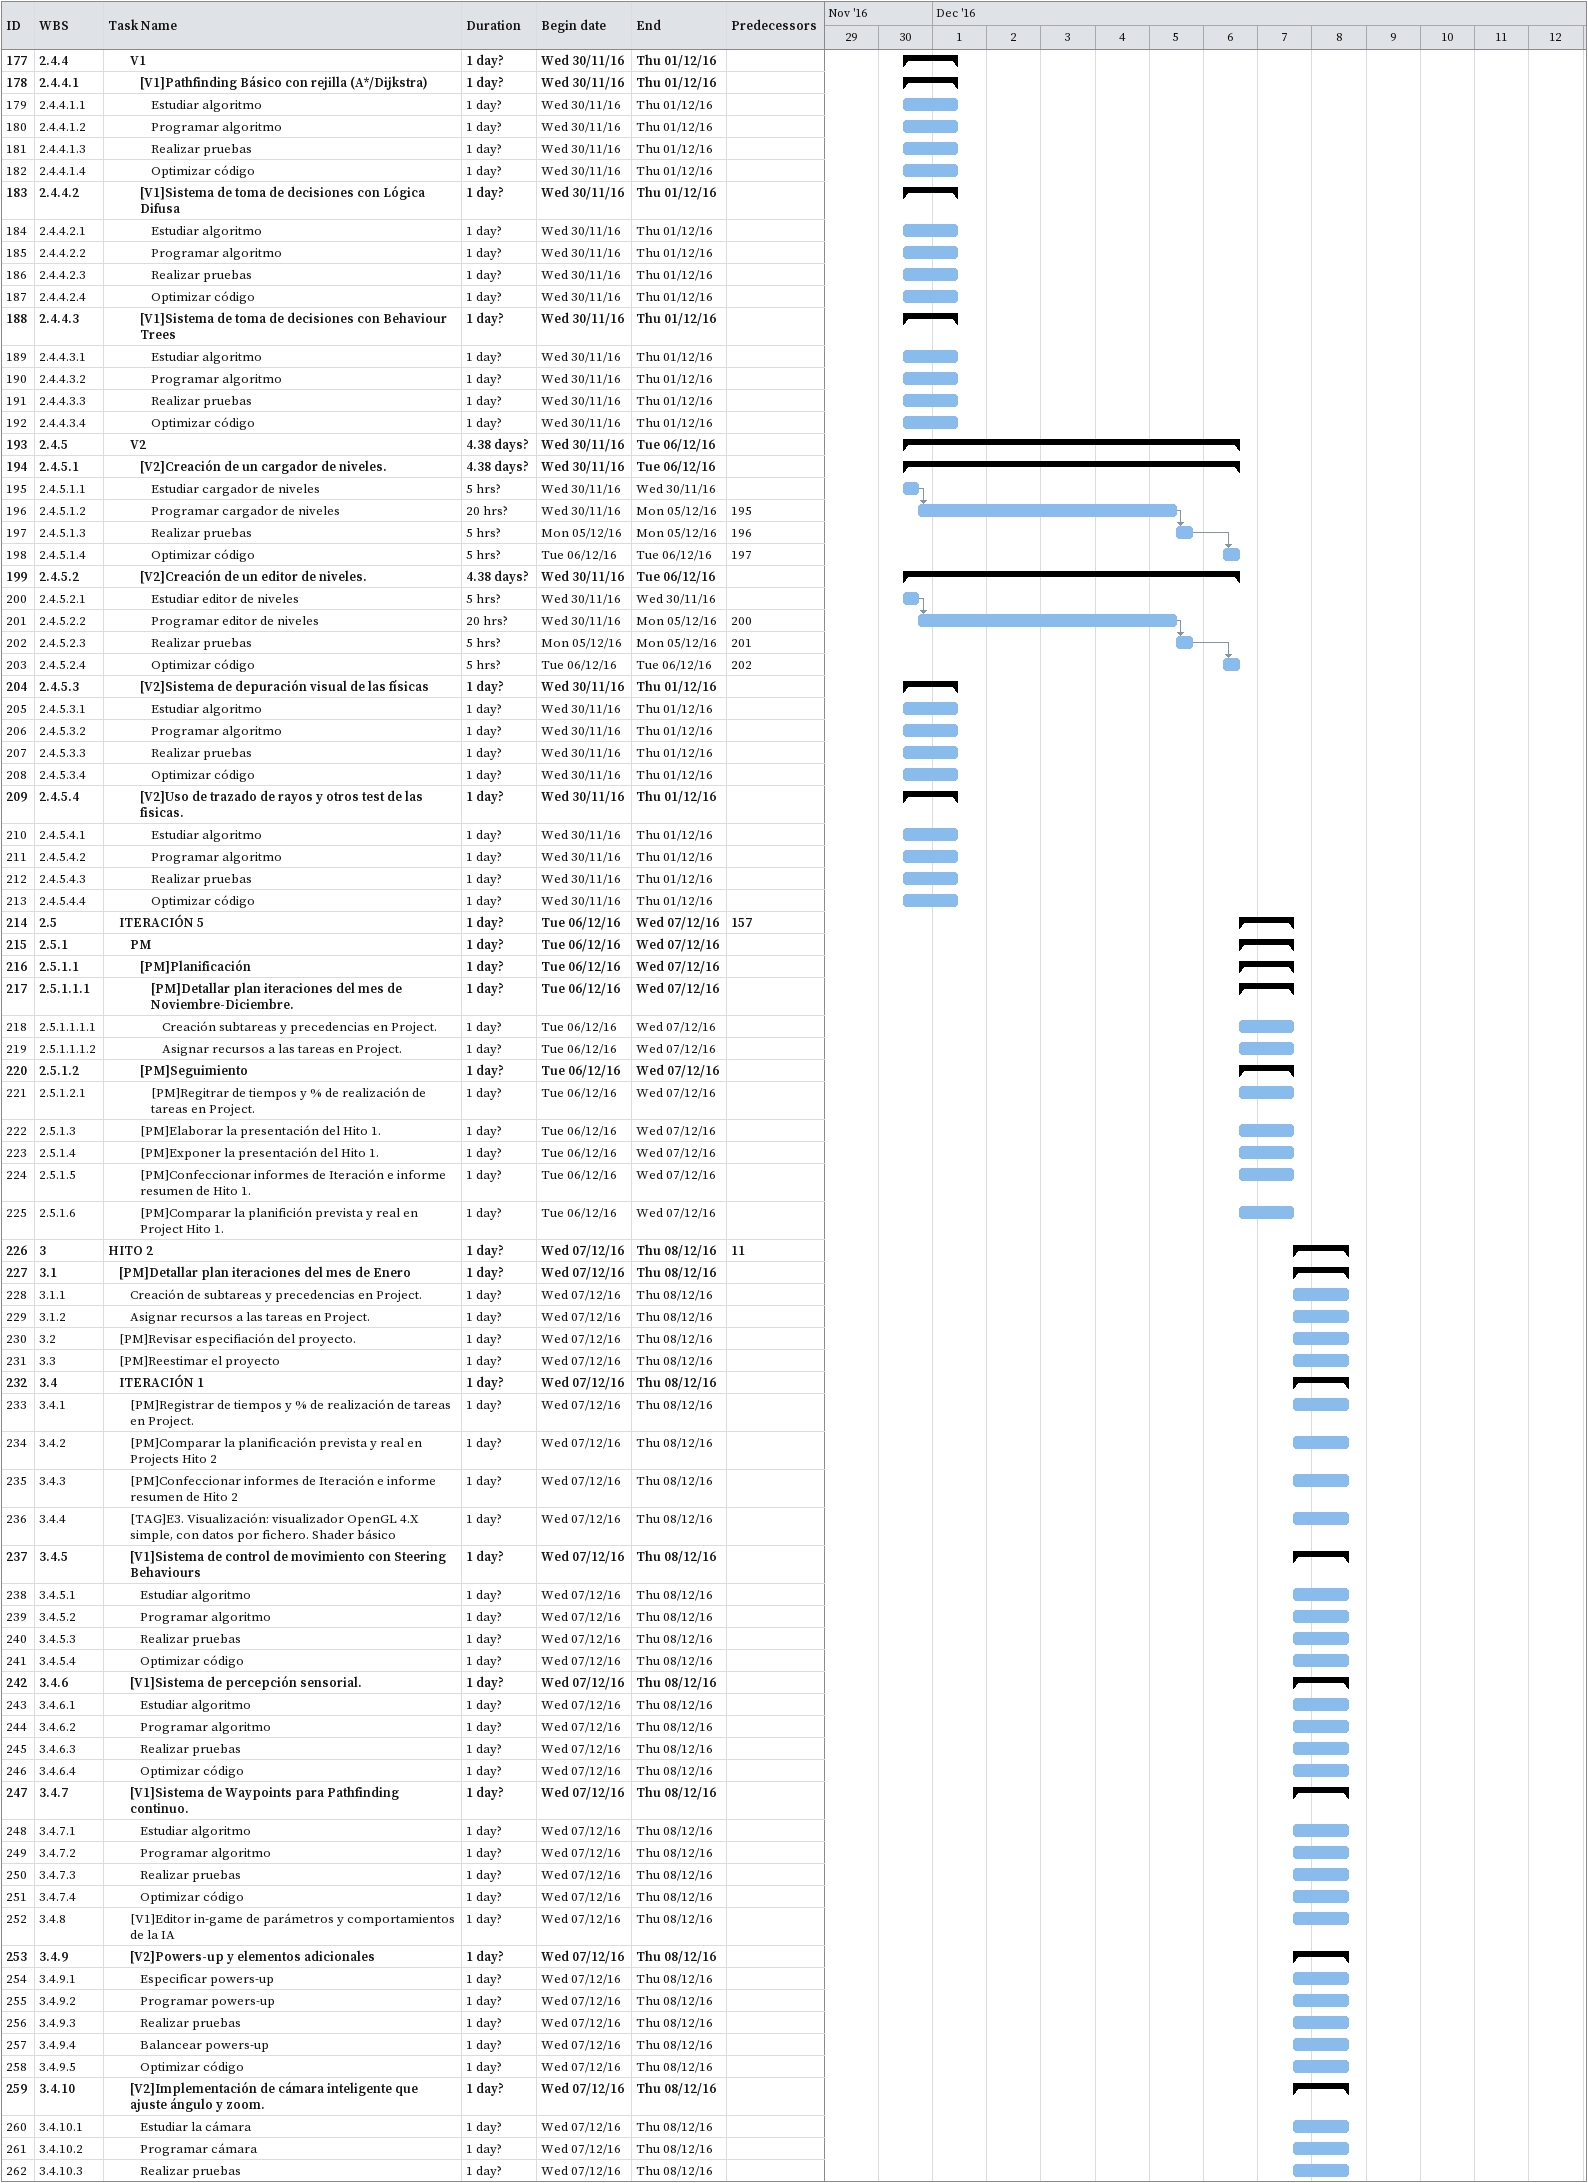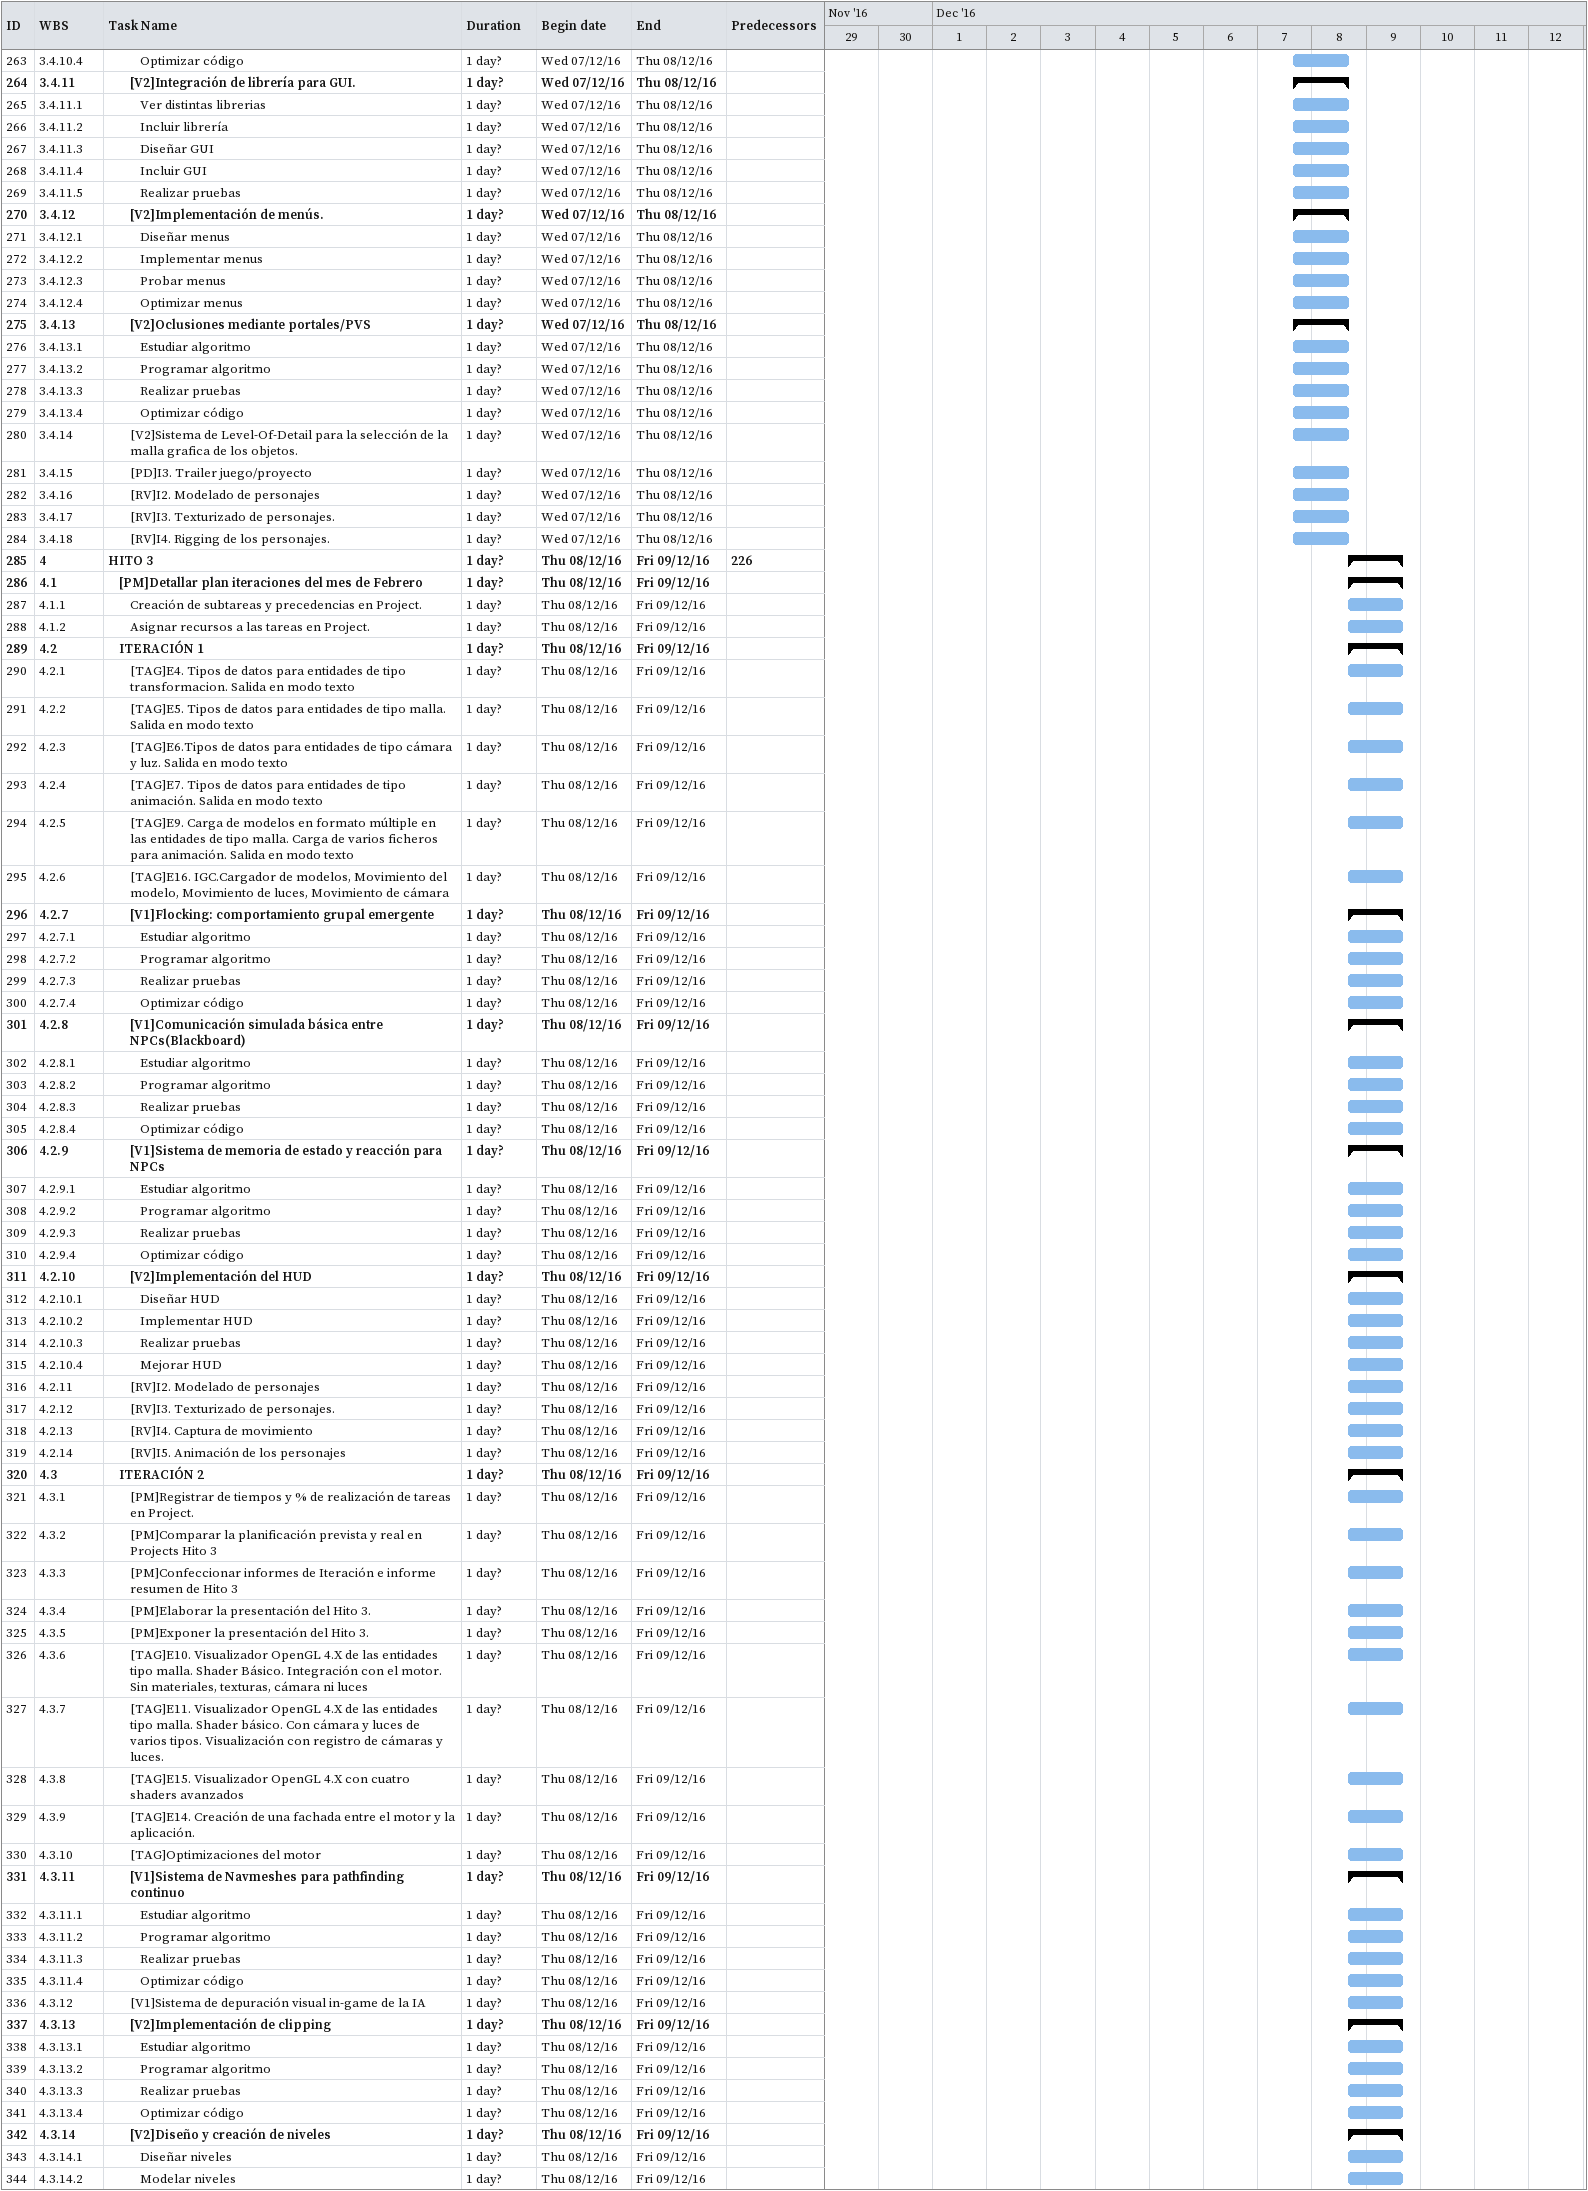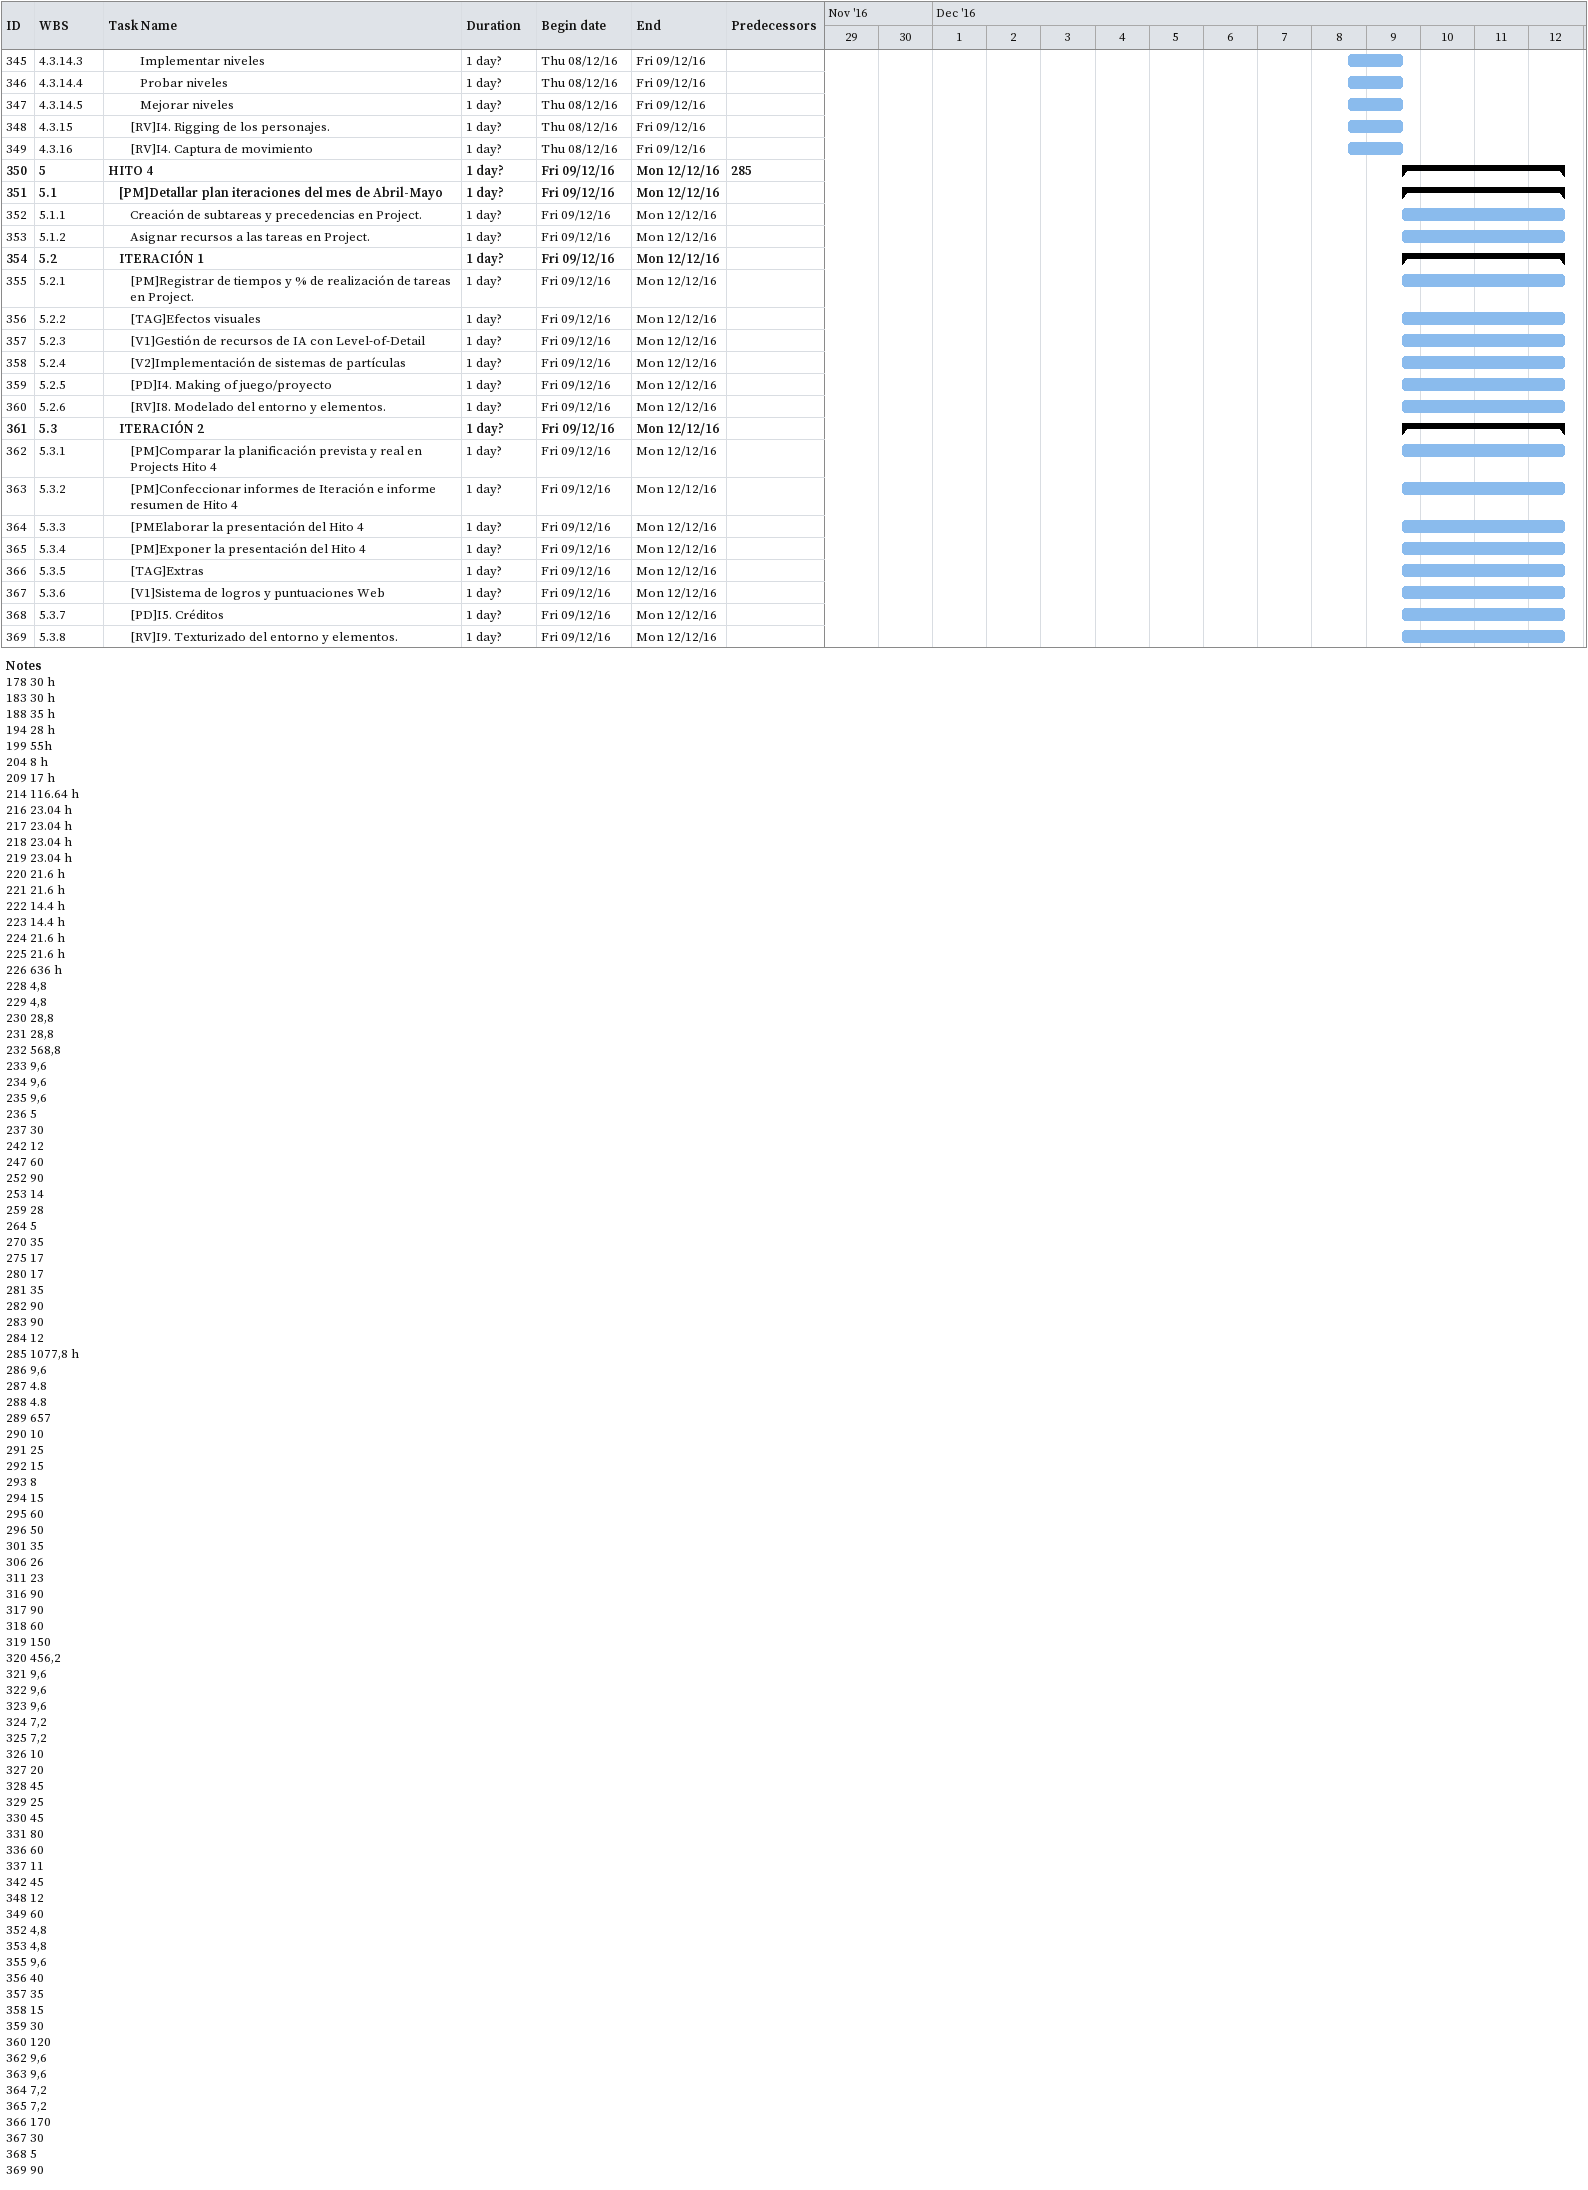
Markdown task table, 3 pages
| ID | WBS | Task | Duration | Start | Finish | Predecessors |
|---|---|---|---|---|---|---|
| 177 | 2.4.4 | **V1** | 1d? | 2016-11-30 | 2016-12-01 |  |
| 178 | 2.4.4.1 | **[V1]Pathfinding Básico con rejilla (A*/Dijkstra)** | 1d? | 2016-11-30 | 2016-12-01 |  |
| 179 | 2.4.4.1.1 | Estudiar algoritmo | 1d? | 2016-11-30 | 2016-12-01 |  |
| 180 | 2.4.4.1.2 | Programar algoritmo | 1d? | 2016-11-30 | 2016-12-01 |  |
| 181 | 2.4.4.1.3 | Realizar pruebas | 1d? | 2016-11-30 | 2016-12-01 |  |
| 182 | 2.4.4.1.4 | Optimizar código | 1d? | 2016-11-30 | 2016-12-01 |  |
| 183 | 2.4.4.2 | **[V1]Sistema de toma de decisiones con Lógica Difusa** | 1d? | 2016-11-30 | 2016-12-01 |  |
| 184 | 2.4.4.2.1 | Estudiar algoritmo | 1d? | 2016-11-30 | 2016-12-01 |  |
| 185 | 2.4.4.2.2 | Programar algoritmo | 1d? | 2016-11-30 | 2016-12-01 |  |
| 186 | 2.4.4.2.3 | Realizar pruebas | 1d? | 2016-11-30 | 2016-12-01 |  |
| 187 | 2.4.4.2.4 | Optimizar código | 1d? | 2016-11-30 | 2016-12-01 |  |
| 188 | 2.4.4.3 | **[V1]Sistema de toma de decisiones con Behaviour Trees** | 1d? | 2016-11-30 | 2016-12-01 |  |
| 189 | 2.4.4.3.1 | Estudiar algoritmo | 1d? | 2016-11-30 | 2016-12-01 |  |
| 190 | 2.4.4.3.2 | Programar algoritmo | 1d? | 2016-11-30 | 2016-12-01 |  |
| 191 | 2.4.4.3.3 | Realizar pruebas | 1d? | 2016-11-30 | 2016-12-01 |  |
| 192 | 2.4.4.3.4 | Optimizar código | 1d? | 2016-11-30 | 2016-12-01 |  |
| 193 | 2.4.5 | **V2** | 4.38d? | 2016-11-30 | 2016-12-06 |  |
| 194 | 2.4.5.1 | **[V2]Creación de un cargador de niveles.** | 4.38d? | 2016-11-30 | 2016-12-06 |  |
| 195 | 2.4.5.1.1 | Estudiar cargador de niveles | 5h? | 2016-11-30 | 2016-11-30 |  |
| 196 | 2.4.5.1.2 | Programar cargador de niveles | 20h? | 2016-11-30 | 2016-12-05 | 195 |
| 197 | 2.4.5.1.3 | Realizar pruebas | 5h? | 2016-12-05 | 2016-12-05 | 196 |
| 198 | 2.4.5.1.4 | Optimizar código | 5h? | 2016-12-06 | 2016-12-06 | 197 |
| 199 | 2.4.5.2 | **[V2]Creación de un editor de niveles.** | 4.38d? | 2016-11-30 | 2016-12-06 |  |
| 200 | 2.4.5.2.1 | Estudiar editor de niveles | 5h? | 2016-11-30 | 2016-11-30 |  |
| 201 | 2.4.5.2.2 | Programar editor de niveles | 20h? | 2016-11-30 | 2016-12-05 | 200 |
| 202 | 2.4.5.2.3 | Realizar pruebas | 5h? | 2016-12-05 | 2016-12-05 | 201 |
| 203 | 2.4.5.2.4 | Optimizar código | 5h? | 2016-12-06 | 2016-12-06 | 202 |
| 204 | 2.4.5.3 | **[V2]Sistema de depuración visual de las físicas** | 1d? | 2016-11-30 | 2016-12-01 |  |
| 205 | 2.4.5.3.1 | Estudiar algoritmo | 1d? | 2016-11-30 | 2016-12-01 |  |
| 206 | 2.4.5.3.2 | Programar algoritmo | 1d? | 2016-11-30 | 2016-12-01 |  |
| 207 | 2.4.5.3.3 | Realizar pruebas | 1d? | 2016-11-30 | 2016-12-01 |  |
| 208 | 2.4.5.3.4 | Optimizar código | 1d? | 2016-11-30 | 2016-12-01 |  |
| 209 | 2.4.5.4 | **[V2]Uso de trazado de rayos y otros test de las fisicas.** | 1d? | 2016-11-30 | 2016-12-01 |  |
| 210 | 2.4.5.4.1 | Estudiar algoritmo | 1d? | 2016-11-30 | 2016-12-01 |  |
| 211 | 2.4.5.4.2 | Programar algoritmo | 1d? | 2016-11-30 | 2016-12-01 |  |
| 212 | 2.4.5.4.3 | Realizar pruebas | 1d? | 2016-11-30 | 2016-12-01 |  |
| 213 | 2.4.5.4.4 | Optimizar código | 1d? | 2016-11-30 | 2016-12-01 |  |
| 214 | 2.5 | **ITERACIÓN 5** | 1d? | 2016-12-06 | 2016-12-07 | 157 |
| 215 | 2.5.1 | **PM** | 1d? | 2016-12-06 | 2016-12-07 |  |
| 216 | 2.5.1.1 | **[PM]Planificación** | 1d? | 2016-12-06 | 2016-12-07 |  |
| 217 | 2.5.1.1.1 | **[PM]Detallar plan iteraciones del mes de Noviembre-Diciembre.** | 1d? | 2016-12-06 | 2016-12-07 |  |
| 218 | 2.5.1.1.1.1 | Creación subtareas y precedencias en Project. | 1d? | 2016-12-06 | 2016-12-07 |  |
| 219 | 2.5.1.1.1.2 | Asignar recursos a las tareas en Project. | 1d? | 2016-12-06 | 2016-12-07 |  |
| 220 | 2.5.1.2 | **[PM]Seguimiento** | 1d? | 2016-12-06 | 2016-12-07 |  |
| 221 | 2.5.1.2.1 | [PM]Regitrar de tiempos y % de realización de tareas en Project. | 1d? | 2016-12-06 | 2016-12-07 |  |
| 222 | 2.5.1.3 | [PM]Elaborar la presentación del Hito 1. | 1d? | 2016-12-06 | 2016-12-07 |  |
| 223 | 2.5.1.4 | [PM]Exponer la presentación del Hito 1. | 1d? | 2016-12-06 | 2016-12-07 |  |
| 224 | 2.5.1.5 | [PM]Confeccionar informes de Iteración e informe resumen de Hito 1. | 1d? | 2016-12-06 | 2016-12-07 |  |
| 225 | 2.5.1.6 | [PM]Comparar la planifición prevista y real en Project Hito 1. | 1d? | 2016-12-06 | 2016-12-07 |  |
| 226 | 3 | **HITO 2** | 1d? | 2016-12-07 | 2016-12-08 | 11 |
| 227 | 3.1 | **[PM]Detallar plan iteraciones del mes de Enero** | 1d? | 2016-12-07 | 2016-12-08 |  |
| 228 | 3.1.1 | Creación de subtareas y precedencias en Project. | 1d? | 2016-12-07 | 2016-12-08 |  |
| 229 | 3.1.2 | Asignar recursos a las tareas en Project. | 1d? | 2016-12-07 | 2016-12-08 |  |
| 230 | 3.2 | [PM]Revisar especifiación del proyecto. | 1d? | 2016-12-07 | 2016-12-08 |  |
| 231 | 3.3 | [PM]Reestimar el proyecto | 1d? | 2016-12-07 | 2016-12-08 |  |
| 232 | 3.4 | **ITERACIÓN 1** | 1d? | 2016-12-07 | 2016-12-08 |  |
| 233 | 3.4.1 | [PM]Registrar de tiempos y % de realización de tareas en Project. | 1d? | 2016-12-07 | 2016-12-08 |  |
| 234 | 3.4.2 | [PM]Comparar la planificación prevista y real en Projects Hito 2 | 1d? | 2016-12-07 | 2016-12-08 |  |
| 235 | 3.4.3 | [PM]Confeccionar informes de Iteración e informe resumen de Hito 2 | 1d? | 2016-12-07 | 2016-12-08 |  |
| 236 | 3.4.4 | [TAG]E3. Visualización: visualizador OpenGL 4.X simple, con datos por fichero. Shader básico | 1d? | 2016-12-07 | 2016-12-08 |  |
| 237 | 3.4.5 | **[V1]Sistema de control de movimiento con Steering Behaviours** | 1d? | 2016-12-07 | 2016-12-08 |  |
| 238 | 3.4.5.1 | Estudiar algoritmo | 1d? | 2016-12-07 | 2016-12-08 |  |
| 239 | 3.4.5.2 | Programar algoritmo | 1d? | 2016-12-07 | 2016-12-08 |  |
| 240 | 3.4.5.3 | Realizar pruebas | 1d? | 2016-12-07 | 2016-12-08 |  |
| 241 | 3.4.5.4 | Optimizar código | 1d? | 2016-12-07 | 2016-12-08 |  |
| 242 | 3.4.6 | **[V1]Sistema de percepción sensorial.** | 1d? | 2016-12-07 | 2016-12-08 |  |
| 243 | 3.4.6.1 | Estudiar algoritmo | 1d? | 2016-12-07 | 2016-12-08 |  |
| 244 | 3.4.6.2 | Programar algoritmo | 1d? | 2016-12-07 | 2016-12-08 |  |
| 245 | 3.4.6.3 | Realizar pruebas | 1d? | 2016-12-07 | 2016-12-08 |  |
| 246 | 3.4.6.4 | Optimizar código | 1d? | 2016-12-07 | 2016-12-08 |  |
| 247 | 3.4.7 | **[V1]Sistema de Waypoints para Pathfinding continuo.** | 1d? | 2016-12-07 | 2016-12-08 |  |
| 248 | 3.4.7.1 | Estudiar algoritmo | 1d? | 2016-12-07 | 2016-12-08 |  |
| 249 | 3.4.7.2 | Programar algoritmo | 1d? | 2016-12-07 | 2016-12-08 |  |
| 250 | 3.4.7.3 | Realizar pruebas | 1d? | 2016-12-07 | 2016-12-08 |  |
| 251 | 3.4.7.4 | Optimizar código | 1d? | 2016-12-07 | 2016-12-08 |  |
| 252 | 3.4.8 | [V1]Editor in-game de parámetros y comportamientos de la IA | 1d? | 2016-12-07 | 2016-12-08 |  |
| 253 | 3.4.9 | **[V2]Powers-up y elementos adicionales** | 1d? | 2016-12-07 | 2016-12-08 |  |
| 254 | 3.4.9.1 | Especificar powers-up | 1d? | 2016-12-07 | 2016-12-08 |  |
| 255 | 3.4.9.2 | Programar powers-up | 1d? | 2016-12-07 | 2016-12-08 |  |
| 256 | 3.4.9.3 | Realizar pruebas | 1d? | 2016-12-07 | 2016-12-08 |  |
| 257 | 3.4.9.4 | Balancear powers-up | 1d? | 2016-12-07 | 2016-12-08 |  |
| 258 | 3.4.9.5 | Optimizar código | 1d? | 2016-12-07 | 2016-12-08 |  |
| 259 | 3.4.10 | **[V2]Implementación de cámara inteligente que ajuste ángulo y zoom.** | 1d? | 2016-12-07 | 2016-12-08 |  |
| 260 | 3.4.10.1 | Estudiar la cámara | 1d? | 2016-12-07 | 2016-12-08 |  |
| 261 | 3.4.10.2 | Programar cámara | 1d? | 2016-12-07 | 2016-12-08 |  |
| 262 | 3.4.10.3 | Realizar pruebas | 1d? | 2016-12-07 | 2016-12-08 |  |
| 263 | 3.4.10.4 | Optimizar código | 1d? | 2016-12-07 | 2016-12-08 |  |
| 264 | 3.4.11 | **[V2]Integración de librería para GUI.** | 1d? | 2016-12-07 | 2016-12-08 |  |
| 265 | 3.4.11.1 | Ver distintas librerias | 1d? | 2016-12-07 | 2016-12-08 |  |
| 266 | 3.4.11.2 | Incluir librería | 1d? | 2016-12-07 | 2016-12-08 |  |
| 267 | 3.4.11.3 | Diseñar GUI | 1d? | 2016-12-07 | 2016-12-08 |  |
| 268 | 3.4.11.4 | Incluir GUI | 1d? | 2016-12-07 | 2016-12-08 |  |
| 269 | 3.4.11.5 | Realizar pruebas | 1d? | 2016-12-07 | 2016-12-08 |  |
| 270 | 3.4.12 | **[V2]Implementación de menús.** | 1d? | 2016-12-07 | 2016-12-08 |  |
| 271 | 3.4.12.1 | Diseñar menus | 1d? | 2016-12-07 | 2016-12-08 |  |
| 272 | 3.4.12.2 | Implementar menus | 1d? | 2016-12-07 | 2016-12-08 |  |
| 273 | 3.4.12.3 | Probar menus | 1d? | 2016-12-07 | 2016-12-08 |  |
| 274 | 3.4.12.4 | Optimizar menus | 1d? | 2016-12-07 | 2016-12-08 |  |
| 275 | 3.4.13 | **[V2]Oclusiones mediante portales/PVS** | 1d? | 2016-12-07 | 2016-12-08 |  |
| 276 | 3.4.13.1 | Estudiar algoritmo | 1d? | 2016-12-07 | 2016-12-08 |  |
| 277 | 3.4.13.2 | Programar algoritmo | 1d? | 2016-12-07 | 2016-12-08 |  |
| 278 | 3.4.13.3 | Realizar pruebas | 1d? | 2016-12-07 | 2016-12-08 |  |
| 279 | 3.4.13.4 | Optimizar código | 1d? | 2016-12-07 | 2016-12-08 |  |
| 280 | 3.4.14 | [V2]Sistema de Level-Of-Detail para la selección de la malla grafica de los objetos. | 1d? | 2016-12-07 | 2016-12-08 |  |
| 281 | 3.4.15 | [PD]I3. Trailer juego/proyecto | 1d? | 2016-12-07 | 2016-12-08 |  |
| 282 | 3.4.16 | [RV]I2. Modelado de personajes | 1d? | 2016-12-07 | 2016-12-08 |  |
| 283 | 3.4.17 | [RV]I3. Texturizado de personajes. | 1d? | 2016-12-07 | 2016-12-08 |  |
| 284 | 3.4.18 | [RV]I4. Rigging de los personajes. | 1d? | 2016-12-07 | 2016-12-08 |  |
| 285 | 4 | **HITO 3** | 1d? | 2016-12-08 | 2016-12-09 | 226 |
| 286 | 4.1 | **[PM]Detallar plan iteraciones del mes de Febrero** | 1d? | 2016-12-08 | 2016-12-09 |  |
| 287 | 4.1.1 | Creación de subtareas y precedencias en Project. | 1d? | 2016-12-08 | 2016-12-09 |  |
| 288 | 4.1.2 | Asignar recursos a las tareas en Project. | 1d? | 2016-12-08 | 2016-12-09 |  |
| 289 | 4.2 | **ITERACIÓN 1** | 1d? | 2016-12-08 | 2016-12-09 |  |
| 290 | 4.2.1 | [TAG]E4. Tipos de datos para entidades de tipo transformacion. Salida en modo texto | 1d? | 2016-12-08 | 2016-12-09 |  |
| 291 | 4.2.2 | [TAG]E5. Tipos de datos para entidades de tipo malla. Salida en modo texto | 1d? | 2016-12-08 | 2016-12-09 |  |
| 292 | 4.2.3 | [TAG]E6.Tipos de datos para entidades de tipo cámara y luz. Salida en modo texto | 1d? | 2016-12-08 | 2016-12-09 |  |
| 293 | 4.2.4 | [TAG]E7. Tipos de datos para entidades de tipo animación. Salida en modo texto | 1d? | 2016-12-08 | 2016-12-09 |  |
| 294 | 4.2.5 | [TAG]E9. Carga de modelos en formato múltiple en las entidades de tipo malla. Carga de varios ficheros para animación. Salida en modo texto | 1d? | 2016-12-08 | 2016-12-09 |  |
| 295 | 4.2.6 | [TAG]E16. IGC.Cargador de modelos, Movimiento del modelo, Movimiento de luces, Movimiento de cámara | 1d? | 2016-12-08 | 2016-12-09 |  |
| 296 | 4.2.7 | **[V1]Flocking: comportamiento grupal emergente** | 1d? | 2016-12-08 | 2016-12-09 |  |
| 297 | 4.2.7.1 | Estudiar algoritmo | 1d? | 2016-12-08 | 2016-12-09 |  |
| 298 | 4.2.7.2 | Programar algoritmo | 1d? | 2016-12-08 | 2016-12-09 |  |
| 299 | 4.2.7.3 | Realizar pruebas | 1d? | 2016-12-08 | 2016-12-09 |  |
| 300 | 4.2.7.4 | Optimizar código | 1d? | 2016-12-08 | 2016-12-09 |  |
| 301 | 4.2.8 | **[V1]Comunicación simulada básica entre NPCs(Blackboard)** | 1d? | 2016-12-08 | 2016-12-09 |  |
| 302 | 4.2.8.1 | Estudiar algoritmo | 1d? | 2016-12-08 | 2016-12-09 |  |
| 303 | 4.2.8.2 | Programar algoritmo | 1d? | 2016-12-08 | 2016-12-09 |  |
| 304 | 4.2.8.3 | Realizar pruebas | 1d? | 2016-12-08 | 2016-12-09 |  |
| 305 | 4.2.8.4 | Optimizar código | 1d? | 2016-12-08 | 2016-12-09 |  |
| 306 | 4.2.9 | **[V1]Sistema de memoria de estado y reacción para NPCs** | 1d? | 2016-12-08 | 2016-12-09 |  |
| 307 | 4.2.9.1 | Estudiar algoritmo | 1d? | 2016-12-08 | 2016-12-09 |  |
| 308 | 4.2.9.2 | Programar algoritmo | 1d? | 2016-12-08 | 2016-12-09 |  |
| 309 | 4.2.9.3 | Realizar pruebas | 1d? | 2016-12-08 | 2016-12-09 |  |
| 310 | 4.2.9.4 | Optimizar código | 1d? | 2016-12-08 | 2016-12-09 |  |
| 311 | 4.2.10 | **[V2]Implementación del HUD** | 1d? | 2016-12-08 | 2016-12-09 |  |
| 312 | 4.2.10.1 | Diseñar HUD | 1d? | 2016-12-08 | 2016-12-09 |  |
| 313 | 4.2.10.2 | Implementar HUD | 1d? | 2016-12-08 | 2016-12-09 |  |
| 314 | 4.2.10.3 | Realizar pruebas | 1d? | 2016-12-08 | 2016-12-09 |  |
| 315 | 4.2.10.4 | Mejorar HUD | 1d? | 2016-12-08 | 2016-12-09 |  |
| 316 | 4.2.11 | [RV]I2. Modelado de personajes | 1d? | 2016-12-08 | 2016-12-09 |  |
| 317 | 4.2.12 | [RV]I3. Texturizado de personajes. | 1d? | 2016-12-08 | 2016-12-09 |  |
| 318 | 4.2.13 | [RV]I4. Captura de movimiento | 1d? | 2016-12-08 | 2016-12-09 |  |
| 319 | 4.2.14 | [RV]I5. Animación de los personajes | 1d? | 2016-12-08 | 2016-12-09 |  |
| 320 | 4.3 | **ITERACIÓN 2** | 1d? | 2016-12-08 | 2016-12-09 |  |
| 321 | 4.3.1 | [PM]Registrar de tiempos y % de realización de tareas en Project. | 1d? | 2016-12-08 | 2016-12-09 |  |
| 322 | 4.3.2 | [PM]Comparar la planificación prevista y real en Projects Hito 3 | 1d? | 2016-12-08 | 2016-12-09 |  |
| 323 | 4.3.3 | [PM]Confeccionar informes de Iteración e informe resumen de Hito 3 | 1d? | 2016-12-08 | 2016-12-09 |  |
| 324 | 4.3.4 | [PM]Elaborar la presentación del Hito 3. | 1d? | 2016-12-08 | 2016-12-09 |  |
| 325 | 4.3.5 | [PM]Exponer la presentación del Hito 3. | 1d? | 2016-12-08 | 2016-12-09 |  |
| 326 | 4.3.6 | [TAG]E10. Visualizador OpenGL 4.X de las entidades tipo malla. Shader Básico. Integración con el motor. Sin materiales, texturas, cámara ni luces | 1d? | 2016-12-08 | 2016-12-09 |  |
| 327 | 4.3.7 | [TAG]E11. Visualizador OpenGL 4.X de las entidades tipo malla. Shader básico. Con cámara y luces de varios tipos. Visualización con registro de cámaras y luces. | 1d? | 2016-12-08 | 2016-12-09 |  |
| 328 | 4.3.8 | [TAG]E15. Visualizador OpenGL 4.X con cuatro shaders avanzados | 1d? | 2016-12-08 | 2016-12-09 |  |
| 329 | 4.3.9 | [TAG]E14. Creación de una fachada entre el motor y la aplicación. | 1d? | 2016-12-08 | 2016-12-09 |  |
| 330 | 4.3.10 | [TAG]Optimizaciones del motor | 1d? | 2016-12-08 | 2016-12-09 |  |
| 331 | 4.3.11 | **[V1]Sistema de Navmeshes para pathfinding continuo** | 1d? | 2016-12-08 | 2016-12-09 |  |
| 332 | 4.3.11.1 | Estudiar algoritmo | 1d? | 2016-12-08 | 2016-12-09 |  |
| 333 | 4.3.11.2 | Programar algoritmo | 1d? | 2016-12-08 | 2016-12-09 |  |
| 334 | 4.3.11.3 | Realizar pruebas | 1d? | 2016-12-08 | 2016-12-09 |  |
| 335 | 4.3.11.4 | Optimizar código | 1d? | 2016-12-08 | 2016-12-09 |  |
| 336 | 4.3.12 | [V1]Sistema de depuración visual in-game de la IA | 1d? | 2016-12-08 | 2016-12-09 |  |
| 337 | 4.3.13 | **[V2]Implementación de clipping** | 1d? | 2016-12-08 | 2016-12-09 |  |
| 338 | 4.3.13.1 | Estudiar algoritmo | 1d? | 2016-12-08 | 2016-12-09 |  |
| 339 | 4.3.13.2 | Programar algoritmo | 1d? | 2016-12-08 | 2016-12-09 |  |
| 340 | 4.3.13.3 | Realizar pruebas | 1d? | 2016-12-08 | 2016-12-09 |  |
| 341 | 4.3.13.4 | Optimizar código | 1d? | 2016-12-08 | 2016-12-09 |  |
| 342 | 4.3.14 | **[V2]Diseño y creación de niveles** | 1d? | 2016-12-08 | 2016-12-09 |  |
| 343 | 4.3.14.1 | Diseñar niveles | 1d? | 2016-12-08 | 2016-12-09 |  |
| 344 | 4.3.14.2 | Modelar niveles | 1d? | 2016-12-08 | 2016-12-09 |  |
| 345 | 4.3.14.3 | Implementar niveles | 1d? | 2016-12-08 | 2016-12-09 |  |
| 346 | 4.3.14.4 | Probar niveles | 1d? | 2016-12-08 | 2016-12-09 |  |
| 347 | 4.3.14.5 | Mejorar niveles | 1d? | 2016-12-08 | 2016-12-09 |  |
| 348 | 4.3.15 | [RV]I4. Rigging de los personajes. | 1d? | 2016-12-08 | 2016-12-09 |  |
| 349 | 4.3.16 | [RV]I4. Captura de movimiento | 1d? | 2016-12-08 | 2016-12-09 |  |
| 350 | 5 | **HITO 4** | 1d? | 2016-12-09 | 2016-12-12 | 285 |
| 351 | 5.1 | **[PM]Detallar plan iteraciones del mes de Abril-Mayo** | 1d? | 2016-12-09 | 2016-12-12 |  |
| 352 | 5.1.1 | Creación de subtareas y precedencias en Project. | 1d? | 2016-12-09 | 2016-12-12 |  |
| 353 | 5.1.2 | Asignar recursos a las tareas en Project. | 1d? | 2016-12-09 | 2016-12-12 |  |
| 354 | 5.2 | **ITERACIÓN 1** | 1d? | 2016-12-09 | 2016-12-12 |  |
| 355 | 5.2.1 | [PM]Registrar de tiempos y % de realización de tareas en Project. | 1d? | 2016-12-09 | 2016-12-12 |  |
| 356 | 5.2.2 | [TAG]Efectos visuales | 1d? | 2016-12-09 | 2016-12-12 |  |
| 357 | 5.2.3 | [V1]Gestión de recursos de IA con Level-of-Detail | 1d? | 2016-12-09 | 2016-12-12 |  |
| 358 | 5.2.4 | [V2]Implementación de sistemas de partículas | 1d? | 2016-12-09 | 2016-12-12 |  |
| 359 | 5.2.5 | [PD]I4. Making of juego/proyecto | 1d? | 2016-12-09 | 2016-12-12 |  |
| 360 | 5.2.6 | [RV]I8. Modelado del entorno y elementos. | 1d? | 2016-12-09 | 2016-12-12 |  |
| 361 | 5.3 | **ITERACIÓN 2** | 1d? | 2016-12-09 | 2016-12-12 |  |
| 362 | 5.3.1 | [PM]Comparar la planificación prevista y real en Projects Hito 4 | 1d? | 2016-12-09 | 2016-12-12 |  |
| 363 | 5.3.2 | [PM]Confeccionar informes de Iteración e informe resumen de Hito 4 | 1d? | 2016-12-09 | 2016-12-12 |  |
| 364 | 5.3.3 | [PMElaborar la presentación del Hito 4 | 1d? | 2016-12-09 | 2016-12-12 |  |
| 365 | 5.3.4 | [PM]Exponer la presentación del Hito 4 | 1d? | 2016-12-09 | 2016-12-12 |  |
| 366 | 5.3.5 | [TAG]Extras | 1d? | 2016-12-09 | 2016-12-12 |  |
| 367 | 5.3.6 | [V1]Sistema de logros y puntuaciones Web | 1d? | 2016-12-09 | 2016-12-12 |  |
| 368 | 5.3.7 | [PD]I5. Créditos | 1d? | 2016-12-09 | 2016-12-12 |  |
| 369 | 5.3.8 | [RV]I9. Texturizado del entorno y elementos. | 1d? | 2016-12-09 | 2016-12-12 |  |

Notes
- 178: 30 h
- 183: 30 h
- 188: 35 h
- 194: 28 h
- 199: 55h
- 204: 8 h
- 209: 17 h
- 214: 116.64 h
- 216: 23.04 h
- 217: 23.04 h
- 218: 23.04 h
- 219: 23.04 h
- 220: 21.6 h
- 221: 21.6 h
- 222: 14.4 h
- 223: 14.4 h
- 224: 21.6 h
- 225: 21.6 h
- 226: 636 h
- 228: 4,8
- 229: 4,8
- 230: 28,8
- 231: 28,8
- 232: 568,8
- 233: 9,6
- 234: 9,6
- 235: 9,6
- 236: 5
- 237: 30
- 242: 12
- 247: 60
- 252: 90
- 253: 14
- 259: 28
- 264: 5
- 270: 35
- 275: 17
- 280: 17
- 281: 35
- 282: 90
- 283: 90
- 284: 12
- 285: 1077,8 h
- 286: 9,6
- 287: 4.8
- 288: 4.8
- 289: 657
- 290: 10
- 291: 25
- 292: 15
- 293: 8
- 294: 15
- 295: 60
- 296: 50
- 301: 35
- 306: 26
- 311: 23
- 316: 90
- 317: 90
- 318: 60
- 319: 150
- 320: 456,2
- 321: 9,6
- 322: 9,6
- 323: 9,6
- 324: 7,2
- 325: 7,2
- 326: 10
- 327: 20
- 328: 45
- 329: 25
- 330: 45
- 331: 80
- 336: 60
- 337: 11
- 342: 45
- 348: 12
- 349: 60
- 352: 4,8
- 353: 4,8
- 355: 9,6
- 356: 40
- 357: 35
- 358: 15
- 359: 30
- 360: 120
- 362: 9,6
- 363: 9,6
- 364: 7,2
- 365: 7,2
- 366: 170
- 367: 30
- 368: 5
- 369: 90
